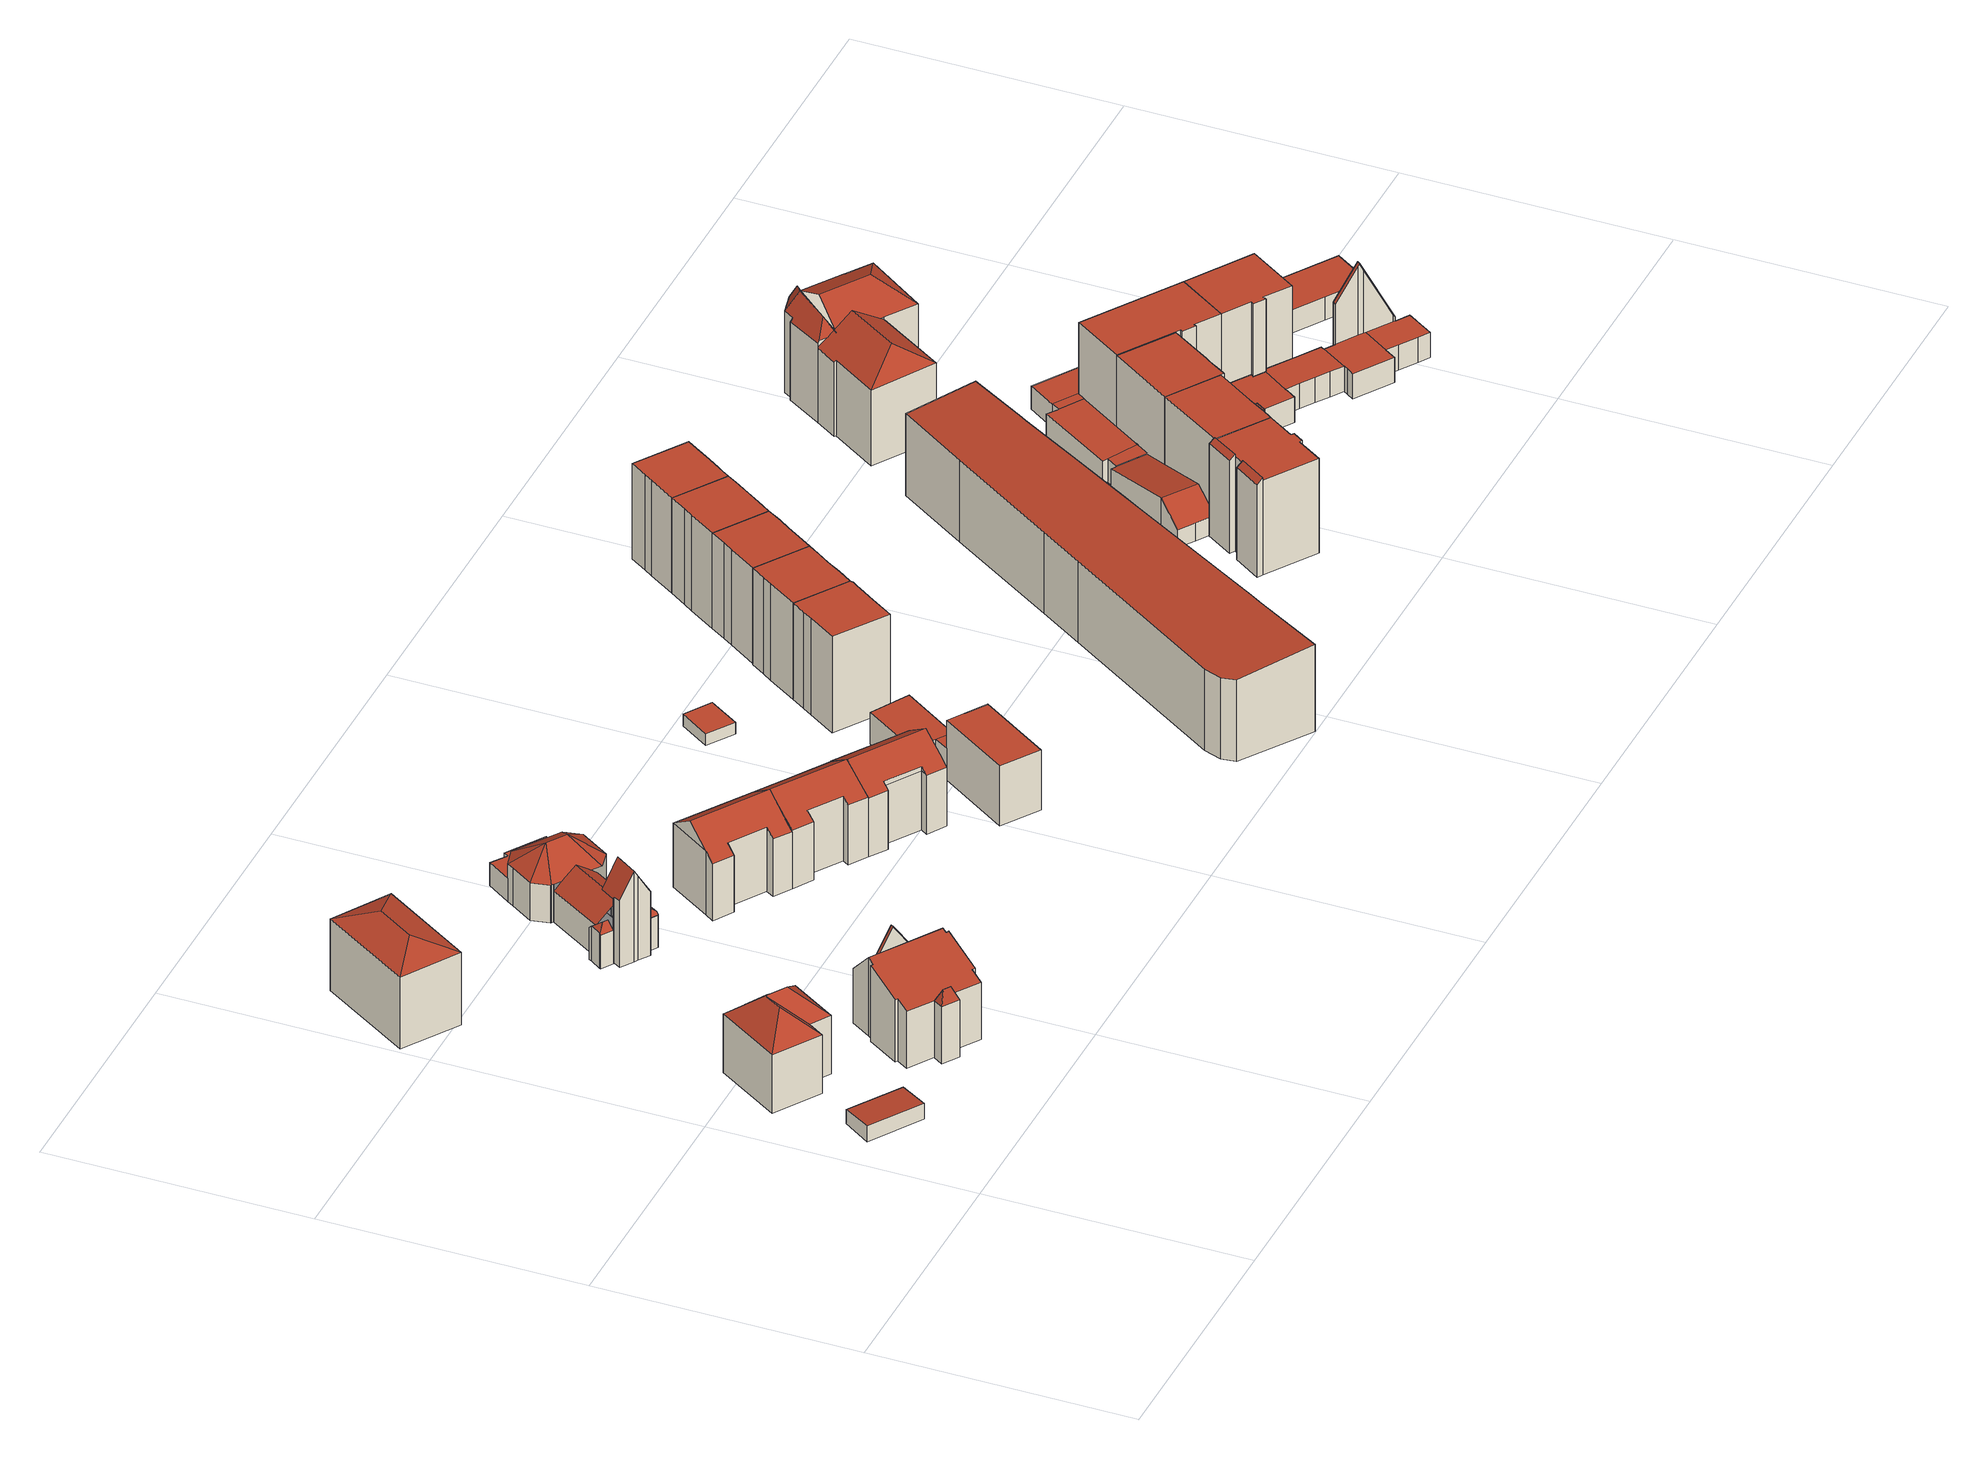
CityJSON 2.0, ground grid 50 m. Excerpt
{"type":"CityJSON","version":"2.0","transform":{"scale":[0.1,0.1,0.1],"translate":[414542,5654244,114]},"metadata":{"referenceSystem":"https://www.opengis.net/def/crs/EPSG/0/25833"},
"CityObjects":{
"building1":{"type":"Building","attributes":{"Dachtyp_tdc":"tdcPolyFlatRoof","Gemeindeschluessel":14612000,"Dachneigung":3.23,"QualitaetDacherkennung":81,"Geometrietyp2DReferenz":"3000","measuredHeight":3.27,"function":"31001_9998","roofType":"2100"},"geometry":[{"type":"Solid","lod":"2","boundaries":[[[[0,1,2,3]],[[1,4,5,2]],[[4,6,7,5]],[[6,0,3,7]],[[6,4,1,0]],[[3,2,5,7]]]],"semantics":{"surfaces":[{"type":"WallSurface"},{"type":"RoofSurface"},{"type":"GroundSurface"}],"values":[[0,0,0,0,1,2]]}}]},
"building2":{"type":"Building","attributes":{"Dachtyp_tdc":"tdcFreeFormRoof","Gemeindeschluessel":14612000,"Dachneigung":42.86,"QualitaetDacherkennung":57,"Geometrietyp2DReferenz":"3000","measuredHeight":16.91,"function":"31001_9998","roofType":"5000"},"geometry":[{"type":"Solid","lod":"2","boundaries":[[[[8,9,10,11]],[[9,12,13,10]],[[12,14,15,13]],[[14,16,17,15]],[[16,18,19,17]],[[18,20,21,19]],[[20,22,23,21]],[[22,24,25,23]],[[24,26,27,25]],[[26,8,11,27]],[[28,26,24]],[[29,28,24,22]],[[30,31,29,22,20]],[[32,30,20,18]],[[33,32,18,16]],[[34,33,16,14]],[[34,14,12]],[[32,33,34,12,9]],[[31,30,32,9,8]],[[28,29,31,8,26]],[[11,10,13,15,17,19,21,23,25,27]]]],"semantics":{"surfaces":[{"type":"WallSurface"},{"type":"RoofSurface"},{"type":"GroundSurface"}],"values":[[0,0,0,0,0,0,0,0,0,0,1,1,1,1,1,1,1,1,1,1,2]]}}]},
"building3":{"type":"Building","attributes":{"Dachtyp_tdc":"tdcHipRoof","Gemeindeschluessel":14612000,"Dachneigung":21.83,"QualitaetDacherkennung":86,"Geometrietyp2DReferenz":"3000","measuredHeight":17.2,"function":"31001_9998","roofType":"3200"},"geometry":[{"type":"Solid","lod":"2","boundaries":[[[[35,36,37,38]],[[36,39,40,37]],[[39,41,42,40]],[[41,35,38,42]],[[39,36,43]],[[35,41,44]],[[36,35,44,43]],[[41,39,43,44]],[[38,37,40,42]]]],"semantics":{"surfaces":[{"type":"WallSurface"},{"type":"RoofSurface"},{"type":"GroundSurface"}],"values":[[0,0,0,0,1,1,1,1,2]]}}]},
"building4":{"type":"Building","attributes":{"Gemeindeschluessel":14612000,"Geometrietyp2DReferenz":"3000","function":"31001_9998","roofType":"9999"},"children":["building4-1","building4-2","building4-3"]},
"building4-1":{"type":"BuildingPart","attributes":{"Dachtyp_tdc":"tdcGableRoof","Dachneigung":55.72,"QualitaetDacherkennung":17,"Geometrietyp2DReferenz":"3000","measuredHeight":16.59,"roofType":"3100"},"parents":["building4"],"geometry":[{"type":"MultiSurface","lod":"2","boundaries":[[[45,46,47,48]],[[46,49,50,47]],[[49,51,52,50]],[[53,54,55,56,57]],[[49,56,55,58,51]],[[46,57,56,49]],[[45,53,57,46]],[[47,50,52,48]]],"semantics":{"surfaces":[{"type":"WallSurface"},{"type":"RoofSurface"},{"type":"GroundSurface"}],"values":[0,0,0,1,1,0,0,2]}}]},
"building4-2":{"type":"BuildingPart","attributes":{"Dachtyp_tdc":"tdcFreeFormRoof","Dachneigung":66.82,"QualitaetDacherkennung":31,"Geometrietyp2DReferenz":"3000","measuredHeight":14.16,"roofType":"5000"},"parents":["building4"],"geometry":[{"type":"MultiSurface","lod":"2","boundaries":[[[59,60,61,62]],[[60,63,64,61]],[[65,59,62,66]],[[63,60,67]],[[60,59,68,67]],[[59,65,68]],[[65,63,67,68]],[[62,61,64,66]]],"semantics":{"surfaces":[{"type":"WallSurface"},{"type":"RoofSurface"},{"type":"GroundSurface"}],"values":[0,0,0,1,1,1,1,2]}}]},
"building4-3":{"type":"BuildingPart","attributes":{"Dachtyp_tdc":"tdcGableRoof","Dachneigung":21.41,"QualitaetDacherkennung":20,"Geometrietyp2DReferenz":"3000","measuredHeight":16.18,"roofType":"3100"},"parents":["building4"],"geometry":[{"type":"MultiSurface","lod":"2","boundaries":[[[69,70,71,72]],[[70,73,74,71]],[[73,65,66,74]],[[63,75,76,64]],[[75,77,78,76]],[[77,79,80,78]],[[79,81,82,80]],[[81,83,84,82]],[[83,85,86,84]],[[85,87,88,86]],[[87,89,48,88]],[[89,53,45,48]],[[90,91,92,52,51]],[[91,93,94,92]],[[93,95,96,94]],[[95,97,98,96]],[[97,69,72,98]],[[93,91,90,58,54,89,87,85]],[[85,83,81,79,77,75,63,65,73,70,69,97,95,93]],[[72,71,74,66,64,76,78,80,82,84,86,88,48,52,92,94,96,98]]],"semantics":{"surfaces":[{"type":"WallSurface"},{"type":"RoofSurface"},{"type":"GroundSurface"}],"values":[0,0,0,0,0,0,0,0,0,0,0,0,0,0,0,0,0,1,1,2]}}]},
"building5":{"type":"Building","attributes":{"name":"Thomaskirche","Gemeindeschluessel":14612000,"QualitaetDacherkennung":100,"Geometrietyp2DReferenz":"3000","function":"31001_3041","roofType":"9999"},"children":["building5-1","building5-2","building5-3","building5-4","building5-5","building5-6","building5-7","building5-8","building5-9"]},
"building5-1":{"type":"BuildingPart","attributes":{"Dachtyp_tdc":"tdcHipAndGableRoof","Dachneigung":40.7,"QualitaetDacherkennung":100,"Geometrietyp2DReferenz":"3000","measuredHeight":8.21,"roofType":"5000"},"parents":["building5"],"geometry":[{"type":"MultiSurface","lod":"2","boundaries":[[[99,100,101]],[[102,103,104,105,106]],[[103,107,108,104]],[[107,109,110,108]],[[109,111,112,110]],[[111,113,112]],[[109,107,114]],[[107,103,102,115,114]],[[115,99,116,111,109,114]],[[117,101,118,105,104,108,110,112]]],"semantics":{"surfaces":[{"type":"WallSurface"},{"type":"RoofSurface"},{"type":"GroundSurface"}],"values":[0,0,0,0,0,0,1,1,1,2]}}]},
"building5-2":{"type":"BuildingPart","attributes":{"Dachtyp_tdc":"tdcPolyFlatRoof","Dachneigung":0,"QualitaetDacherkennung":100,"Geometrietyp2DReferenz":"3000","measuredHeight":4.7,"roofType":"1000"},"parents":["building5"],"geometry":[{"type":"MultiSurface","lod":"2","boundaries":[[[119,120,121,122]],[[120,123,124,121]],[[123,125,126,124]],[[125,127,128,126]],[[127,129,130,128]],[[129,131,132,130]],[[131,133,134,132]],[[133,135,136,134]],[[135,137,138,136]],[[139,140,141,142]],[[140,119,122,141]],[[140,139,143,144,137,135,133,131,129,127,125,123,120,119]],[[122,121,124,126,128,130,132,134,136,138,145,146,142,141]]],"semantics":{"surfaces":[{"type":"WallSurface"},{"type":"RoofSurface"},{"type":"GroundSurface"}],"values":[0,0,0,0,0,0,0,0,0,0,0,1,2]}}]},
"building5-3":{"type":"BuildingPart","attributes":{"Dachtyp_tdc":"tdcPyramidRoof","Dachneigung":54.76,"QualitaetDacherkennung":100,"Geometrietyp2DReferenz":"3000","measuredHeight":11.81,"roofType":"4000"},"parents":["building5"],"geometry":[{"type":"MultiSurface","lod":"2","boundaries":[[[147,148,149,150,138,137]],[[147,151,152]],[[148,147,152]],[[153,148,152]],[[145,138,150,154,155]]],"semantics":{"surfaces":[{"type":"WallSurface"},{"type":"RoofSurface"},{"type":"GroundSurface"}],"values":[0,1,1,1,2]}}]},
"building5-4":{"type":"BuildingPart","attributes":{"Dachtyp_tdc":"tdcPyramidRoof","Dachneigung":54.76,"QualitaetDacherkennung":100,"Geometrietyp2DReferenz":"3000","measuredHeight":11.79,"roofType":"4000"},"parents":["building5"],"geometry":[{"type":"MultiSurface","lod":"2","boundaries":[[[156,157,158,159]],[[157,160,139,142,158]],[[161,162,163,164]],[[162,156,159,163]],[[162,161,165,156]],[[166,157,156,165]],[[160,166,165,167]],[[157,166,160]],[[159,158,142,146,164,163]]],"semantics":{"surfaces":[{"type":"WallSurface"},{"type":"RoofSurface"},{"type":"GroundSurface"}],"values":[0,0,0,0,1,1,1,0,2]}}]},
"building5-5":{"type":"BuildingPart","attributes":{"Dachtyp_tdc":"tdcHipRoof","Dachneigung":34.92,"QualitaetDacherkennung":100,"Geometrietyp2DReferenz":"3000","measuredHeight":11.79,"roofType":"3200"},"parents":["building5"],"geometry":[{"type":"MultiSurface","lod":"2","boundaries":[[[168,169,170,171,172]],[[169,161,164,170]],[[153,152,165,161,169,168,173,174,175]],[[151,167,165,152]],[[171,170,164,146,145,155,176]]],"semantics":{"surfaces":[{"type":"WallSurface"},{"type":"RoofSurface"},{"type":"GroundSurface"}],"values":[0,0,1,1,2]}}]},
"building5-6":{"type":"BuildingPart","attributes":{"Dachtyp_tdc":"tdcPolyFlatRoof","Dachneigung":0,"QualitaetDacherkennung":100,"Geometrietyp2DReferenz":"3000","measuredHeight":2.78,"roofType":"1000"},"parents":["building5"],"geometry":[{"type":"MultiSurface","lod":"2","boundaries":[[[149,177,178,150]],[[177,179,180,178]],[[179,181,182,180]],[[181,183,184,182]],[[183,185,186,184]],[[185,187,188,186]],[[187,189,190,188]],[[189,191,192,190]],[[191,189,187,185,183,181,179,177,149,193,194,195,196]],[[197,176,155,154,150,178,180,182,184,186,188,190,192]]],"semantics":{"surfaces":[{"type":"WallSurface"},{"type":"RoofSurface"},{"type":"GroundSurface"}],"values":[0,0,0,0,0,0,0,0,1,2]}}]},
"building5-7":{"type":"BuildingPart","attributes":{"Dachtyp_tdc":"tdcGableRoof","Dachneigung":59.61,"QualitaetDacherkennung":100,"Geometrietyp2DReferenz":"3000","measuredHeight":18.65,"roofType":"3100"},"parents":["building5"],"geometry":[{"type":"MultiSurface","lod":"2","boundaries":[[[198,199,200,201,202]],[[199,203,204,200]],[[203,205,206,204]],[[205,207,208,206]],[[207,209,210,208]],[[209,211,102,106,210]],[[212,213,99,100,99]],[[214,212,211,209,207,205]],[[205,203,199,198,215,216,217,214]],[[218,201,200,204,206,208,210,106,219,100,220,221,222]]],"semantics":{"surfaces":[{"type":"WallSurface"},{"type":"RoofSurface"},{"type":"GroundSurface"}],"values":[0,0,0,0,0,0,0,1,1,2]}}]},
"building5-8":{"type":"BuildingPart","attributes":{"Dachtyp_tdc":"tdcHipAndGableRoof","Dachneigung":40.72,"QualitaetDacherkennung":100,"Geometrietyp2DReferenz":"3000","measuredHeight":8.22,"roofType":"5000"},"parents":["building5"],"geometry":[{"type":"MultiSurface","lod":"2","boundaries":[[[223,224,225,226,227]],[[224,228,229,225]],[[228,230,231,229]],[[230,232,233,231]],[[232,202,201,234,233]],[[235,236,237]],[[238,239,237,236,240,241,223,242]],[[202,243,244,235,237,239,245]],[[228,240,236,235,244,230]],[[230,244,243,232]],[[232,243,202]],[[224,241,240,228]],[[223,241,224]],[[226,225,229,231,233,234,246,247]]],"semantics":{"surfaces":[{"type":"WallSurface"},{"type":"RoofSurface"},{"type":"GroundSurface"}],"values":[0,0,0,0,0,1,1,1,0,0,0,0,0,2]}}]},
"building5-9":{"type":"BuildingPart","attributes":{"Dachtyp_tdc":"tdcGableRoof","Dachneigung":37.41,"QualitaetDacherkennung":100,"Geometrietyp2DReferenz":"3000","measuredHeight":9.88,"roofType":"3100"},"parents":["building5"],"geometry":[{"type":"MultiSurface","lod":"2","boundaries":[[[248,249,250,251]],[[249,172,171,250]],[[252,227,226,192,191]],[[113,248,251,112]],[[253,254,255,242,227,252,256,257,175,258]],[[258,173,259,172,249,248,113,116,213,253]],[[251,250,171,260,261,176,197,192,226,262,247,263,101,117,112]]],"semantics":{"surfaces":[{"type":"WallSurface"},{"type":"RoofSurface"},{"type":"GroundSurface"}],"values":[0,0,0,0,1,1,2]}}]},
"building6":{"type":"Building","attributes":{"Dachtyp_tdc":"tdcFreeFormRoof","Gemeindeschluessel":14612000,"Dachneigung":35.11,"QualitaetDacherkennung":70,"Geometrietyp2DReferenz":"3000","measuredHeight":16.44,"function":"31001_9998","roofType":"5000"},"geometry":[{"type":"Solid","lod":"2","boundaries":[[[[264,265,266,267]],[[265,268,269,266]],[[268,270,271,269]],[[270,272,273,271]],[[272,274,275,273]],[[274,276,277,275]],[[276,278,279,277]],[[278,280,281,279]],[[280,282,283,281]],[[282,264,267,283]],[[284,280,278,285]],[[268,265,264,282,284,285,276,274,272,270]],[[282,280,284]],[[278,276,285]],[[267,266,269,271,273,275,277,279,281,283]]]],"semantics":{"surfaces":[{"type":"WallSurface"},{"type":"RoofSurface"},{"type":"GroundSurface"}],"values":[[0,0,0,0,0,0,0,0,0,0,1,1,0,0,2]]}}]},
"building7":{"type":"Building","attributes":{"Dachtyp_tdc":"tdcFreeFormRoof","Gemeindeschluessel":14612000,"Dachneigung":31.59,"QualitaetDacherkennung":72,"Geometrietyp2DReferenz":"3000","measuredHeight":16.3,"function":"31001_9998","roofType":"5000"},"geometry":[{"type":"Solid","lod":"2","boundaries":[[[[286,287,288,289]],[[287,290,291,288]],[[290,292,293,291]],[[292,294,295,293]],[[294,296,297,295]],[[296,298,299,297]],[[298,280,300,299]],[[280,301,302,300]],[[301,303,304,302]],[[303,305,306,304]],[[305,307,308,306]],[[307,286,289,308]],[[294,292,290,287,286,307,309,310,298,296]],[[309,305,303,301,280,310]],[[307,305,309]],[[280,298,310]],[[289,288,291,293,295,297,299,300,302,304,306,308]]]],"semantics":{"surfaces":[{"type":"WallSurface"},{"type":"RoofSurface"},{"type":"GroundSurface"}],"values":[[0,0,0,0,0,0,0,0,0,0,0,0,1,1,0,0,2]]}}]},
"building8":{"type":"Building","attributes":{"Dachtyp_tdc":"tdcFreeFormRoof","Gemeindeschluessel":14612000,"Dachneigung":33.73,"QualitaetDacherkennung":69,"Geometrietyp2DReferenz":"3000","measuredHeight":16.37,"function":"31001_9998","roofType":"5000"},"geometry":[{"type":"Solid","lod":"2","boundaries":[[[[311,312,313,314]],[[312,315,289,313]],[[315,316,308,289]],[[316,317,306,308]],[[317,318,319,306]],[[318,320,321,319]],[[320,322,323,321]],[[322,324,325,323]],[[324,326,327,325]],[[326,328,329,327]],[[328,330,331,329]],[[330,311,314,331]],[[332,333,334,335,336,337]],[[328,326,338,336,335,339,315,312,340,341]],[[328,341,330]],[[330,341,340,311]],[[311,340,312]],[[315,339,316]],[[316,339,335,334,317]],[[322,337,336,338,324]],[[324,338,326]],[[320,332,337,322]],[[317,334,333,318]],[[318,333,332,320]],[[314,313,289,308,306,319,321,323,325,327,329,331]]]],"semantics":{"surfaces":[{"type":"WallSurface"},{"type":"RoofSurface"},{"type":"GroundSurface"}],"values":[[0,0,0,0,0,0,0,0,0,0,0,0,1,1,0,0,0,0,0,0,0,0,0,0,2]]}}]},
"building9":{"type":"Building","attributes":{"Gemeindeschluessel":14612000,"Geometrietyp2DReferenz":"3000","function":"31001_9998","roofType":"9999"},"children":["building9-1","building9-2","building9-3"]},
"building9-1":{"type":"BuildingPart","attributes":{"Dachtyp_tdc":"tdcPolyFlatRoof","Dachneigung":0,"QualitaetDacherkennung":50,"Geometrietyp2DReferenz":"3000","measuredHeight":6.53,"roofType":"1000"},"parents":["building9"],"geometry":[{"type":"MultiSurface","lod":"2","boundaries":[[[342,343,344,345]],[[346,347,348,349]],[[346,343,342,347]],[[348,345,344,349]]],"semantics":{"surfaces":[{"type":"WallSurface"},{"type":"RoofSurface"},{"type":"GroundSurface"}],"values":[0,0,1,2]}}]},
"building9-2":{"type":"BuildingPart","attributes":{"Dachtyp_tdc":"tdcPolyFlatRoof","Dachneigung":0,"QualitaetDacherkennung":63,"Geometrietyp2DReferenz":"3000","measuredHeight":6.56,"roofType":"1000"},"parents":["building9"],"geometry":[{"type":"MultiSurface","lod":"2","boundaries":[[[350,346,349,351]],[[343,352,353,344]],[[352,354,355,353]],[[354,350,351,355]],[[354,352,343,346,350]],[[351,349,344,353,355]]],"semantics":{"surfaces":[{"type":"WallSurface"},{"type":"RoofSurface"},{"type":"GroundSurface"}],"values":[0,0,0,0,1,2]}}]},
"building9-3":{"type":"BuildingPart","attributes":{"Dachtyp_tdc":"tdcPolyFlatRoof","Dachneigung":0,"QualitaetDacherkennung":53,"Geometrietyp2DReferenz":"3000","measuredHeight":12.33,"roofType":"1000"},"parents":["building9"],"geometry":[{"type":"MultiSurface","lod":"2","boundaries":[[[356,357,358,359]],[[357,360,342,345,358]],[[361,362,363,348,347]],[[362,356,359,363]],[[362,361,360,357,356]],[[359,358,345,348,363]]],"semantics":{"surfaces":[{"type":"WallSurface"},{"type":"RoofSurface"},{"type":"GroundSurface"}],"values":[0,0,0,0,1,2]}}]},
"building10":{"type":"Building","attributes":{"Dachtyp_tdc":"tdcPolyFlatRoof","Gemeindeschluessel":14612000,"Dachneigung":0,"QualitaetDacherkennung":54,"Geometrietyp2DReferenz":"3000","measuredHeight":2.45,"function":"31001_9998","roofType":"1000"},"geometry":[{"type":"Solid","lod":"2","boundaries":[[[[364,365,366,367]],[[365,368,369,366]],[[365,364,370,368]],[[369,371,367,366]],[[368,370,371,369]],[[370,364,367,371]]]],"semantics":{"surfaces":[{"type":"WallSurface"},{"type":"RoofSurface"},{"type":"GroundSurface"}],"values":[[0,0,1,2,0,0]]}}]},
"building11":{"type":"Building","attributes":{"Dachtyp_tdc":"tdcPolyFlatRoof","Gemeindeschluessel":14612000,"Dachneigung":0,"QualitaetDacherkennung":46,"Geometrietyp2DReferenz":"3000","measuredHeight":19.81,"function":"31001_9998","roofType":"1000"},"geometry":[{"type":"Solid","lod":"2","boundaries":[[[[372,373,374,375]],[[373,376,377,374]],[[376,378,379,377]],[[378,380,381,379]],[[380,382,383,381]],[[382,384,385,383]],[[384,386,387,385]],[[386,388,389,387]],[[388,390,391,389]],[[390,392,393,391]],[[392,372,375,393]],[[392,390,388,386,384,382,380,378,376,373,372]],[[375,374,377,379,381,383,385,387,389,391,393]]]],"semantics":{"surfaces":[{"type":"WallSurface"},{"type":"RoofSurface"},{"type":"GroundSurface"}],"values":[[0,0,0,0,0,0,0,0,0,0,0,1,2]]}}]},
"building12":{"type":"Building","attributes":{"Dachtyp_tdc":"tdcPolyFlatRoof","Gemeindeschluessel":14612000,"Dachneigung":0,"QualitaetDacherkennung":52,"Geometrietyp2DReferenz":"3000","measuredHeight":19.8,"function":"31001_9998","roofType":"1000"},"geometry":[{"type":"Solid","lod":"2","boundaries":[[[[380,378,379,381]],[[378,394,395,379]],[[394,396,397,395]],[[396,398,399,397]],[[398,400,401,399]],[[400,402,403,401]],[[402,404,405,403]],[[404,406,407,405]],[[406,408,409,407]],[[408,380,381,409]],[[408,406,404,402,400,398,396,394,378,380]],[[381,379,395,397,399,401,403,405,407,409]]]],"semantics":{"surfaces":[{"type":"WallSurface"},{"type":"RoofSurface"},{"type":"GroundSurface"}],"values":[[0,0,0,0,0,0,0,0,0,0,1,2]]}}]},
"building13":{"type":"Building","attributes":{"Dachtyp_tdc":"tdcPolyFlatRoof","Gemeindeschluessel":14612000,"Dachneigung":0,"QualitaetDacherkennung":53,"Geometrietyp2DReferenz":"3000","measuredHeight":19.64,"function":"31001_9998","roofType":"1000"},"geometry":[{"type":"Solid","lod":"2","boundaries":[[[[410,400,411,412]],[[400,398,413,411]],[[398,414,415,413]],[[414,416,417,415]],[[416,418,419,417]],[[418,420,421,419]],[[420,422,423,421]],[[422,424,425,423]],[[424,410,412,425]],[[424,422,420,418,416,414,398,400,410]],[[412,411,413,415,417,419,421,423,425]]]],"semantics":{"surfaces":[{"type":"WallSurface"},{"type":"RoofSurface"},{"type":"GroundSurface"}],"values":[[0,0,0,0,0,0,0,0,0,1,2]]}}]},
"building14":{"type":"Building","attributes":{"Dachtyp_tdc":"tdcPolyFlatRoof","Gemeindeschluessel":14612000,"Dachneigung":0,"QualitaetDacherkennung":54,"Geometrietyp2DReferenz":"3000","measuredHeight":19.65,"function":"31001_9998","roofType":"1000"},"geometry":[{"type":"Solid","lod":"2","boundaries":[[[[420,418,419,421]],[[418,426,427,419]],[[426,428,429,427]],[[428,430,431,429]],[[430,432,433,431]],[[432,434,435,433]],[[434,436,437,435]],[[436,438,439,437]],[[438,440,441,439]],[[440,420,421,441]],[[440,438,436,434,432,430,428,426,418,420]],[[421,419,427,429,431,433,435,437,439,441]]]],"semantics":{"surfaces":[{"type":"WallSurface"},{"type":"RoofSurface"},{"type":"GroundSurface"}],"values":[[0,0,0,0,0,0,0,0,0,0,1,2]]}}]},
"building15":{"type":"Building","attributes":{"Dachtyp_tdc":"tdcPolyFlatRoof","Gemeindeschluessel":14612000,"Dachneigung":4.24,"QualitaetDacherkennung":52,"Geometrietyp2DReferenz":"3000","measuredHeight":17.93,"function":"31001_9998","roofType":"2100"},"geometry":[{"type":"Solid","lod":"2","boundaries":[[[[442,443,444,445]],[[443,446,447,444]],[[446,448,449,447]],[[448,450,451,449]],[[450,452,453,451]],[[452,454,455,453]],[[454,456,457,455]],[[456,458,459,457]],[[458,460,461,459]],[[460,462,463,461]],[[462,464,465,463]],[[464,466,467,465]],[[466,468,469,467]],[[468,470,471,469]],[[470,472,473,471]],[[472,474,475,473]],[[474,476,477,475]],[[476,478,479,477]],[[478,442,445,479]],[[478,476,474,472,470,468,466,464,462,460,458,456,454,452,450,448,446,443,442]],[[445,444,447,449,451,453,455,457,459,461,463,465,467,469,471,473,475,477,479]]]],"semantics":{"surfaces":[{"type":"WallSurface"},{"type":"RoofSurface"},{"type":"GroundSurface"}],"values":[[0,0,0,0,0,0,0,0,0,0,0,0,0,0,0,0,0,0,0,1,2]]}}]},
"building16":{"type":"Building","attributes":{"Dachtyp_tdc":"tdcPolyFlatRoof","Gemeindeschluessel":14612000,"Dachneigung":0,"QualitaetDacherkennung":55,"Geometrietyp2DReferenz":"3000","measuredHeight":19.65,"function":"31001_9998","roofType":"1000"},"geometry":[{"type":"Solid","lod":"2","boundaries":[[[[432,430,431,433]],[[430,480,481,431]],[[480,482,483,481]],[[482,484,485,483]],[[484,486,487,485]],[[486,488,489,487]],[[488,490,491,489]],[[490,492,493,491]],[[492,494,495,493]],[[494,432,433,495]],[[494,492,490,488,486,484,482,480,430,432]],[[433,431,481,483,485,487,489,491,493,495]]]],"semantics":{"surfaces":[{"type":"WallSurface"},{"type":"RoofSurface"},{"type":"GroundSurface"}],"values":[[0,0,0,0,0,0,0,0,0,0,1,2]]}}]},
"building17":{"type":"Building","attributes":{"Gemeindeschluessel":14612000,"Geometrietyp2DReferenz":"3000","function":"31001_9998","roofType":"9999"},"children":["building17-1","building17-2","building17-3"]},
"building17-1":{"type":"BuildingPart","attributes":{"Dachtyp_tdc":"tdcPolyFlatRoof","Dachneigung":39.85,"QualitaetDacherkennung":43,"Geometrietyp2DReferenz":"3000","measuredHeight":19.94,"roofType":"2100"},"parents":["building17"],"geometry":[{"type":"MultiSurface","lod":"2","boundaries":[[[496,497,498,499]],[[497,500,501,498]],[[500,502,503,504,501]],[[502,500,497,496]],[[499,498,501,504]],[[496,499,505]]],"semantics":{"surfaces":[{"type":"WallSurface"},{"type":"RoofSurface"},{"type":"GroundSurface"}],"values":[0,0,0,1,2,0]}}]},
"building17-2":{"type":"BuildingPart","attributes":{"Dachtyp_tdc":"tdcPolyFlatRoof","Dachneigung":33.85,"QualitaetDacherkennung":55,"Geometrietyp2DReferenz":"3000","measuredHeight":19.77,"roofType":"2100"},"parents":["building17"],"geometry":[{"type":"MultiSurface","lod":"2","boundaries":[[[506,507,508,509,510]],[[507,511,512,508]],[[511,513,514,515,512]],[[513,511,507,506]],[[509,508,512,515]]],"semantics":{"surfaces":[{"type":"WallSurface"},{"type":"RoofSurface"},{"type":"GroundSurface"}],"values":[0,0,0,1,2]}}]},
"building17-3":{"type":"BuildingPart","attributes":{"Dachtyp_tdc":"tdcPolyFlatRoof","Dachneigung":0,"QualitaetDacherkennung":74,"Geometrietyp2DReferenz":"3000","measuredHeight":19.4,"roofType":"1000"},"parents":["building17"],"geometry":[{"type":"MultiSurface","lod":"2","boundaries":[[[516,517,518,519]],[[517,520,521,518]],[[520,522,523,521]],[[522,524,525,523]],[[524,526,527,525]],[[526,528,529,527]],[[528,530,531,529]],[[530,505,499,531]],[[503,510,509,504]],[[514,516,519,515]],[[514,510,503,505,530,528,526,524,522,520,517,516]],[[519,518,521,523,525,527,529,531,499,504,509,515]]],"semantics":{"surfaces":[{"type":"WallSurface"},{"type":"RoofSurface"},{"type":"GroundSurface"}],"values":[0,0,0,0,0,0,0,0,0,0,1,2]}}]},
"building18":{"type":"Building","attributes":{"Gemeindeschluessel":14612000,"Geometrietyp2DReferenz":"3000","function":"31001_9998","roofType":"9999"},"children":["building18-1","building18-2"]},
"building18-1":{"type":"BuildingPart","attributes":{"Dachtyp_tdc":"tdcPolyFlatRoof","Dachneigung":0,"QualitaetDacherkennung":72,"Geometrietyp2DReferenz":"3000","measuredHeight":19.85,"roofType":"1000"},"parents":["building18"],"geometry":[{"type":"MultiSurface","lod":"2","boundaries":[[[517,516,532,533]],[[516,534,535,532]],[[534,536,537,538,535]],[[539,540,541,542,543]],[[540,517,533,541]],[[540,539,536,534,516,517]],[[533,532,535,538,542,541]]],"semantics":{"surfaces":[{"type":"WallSurface"},{"type":"RoofSurface"},{"type":"GroundSurface"}],"values":[0,0,0,0,0,1,2]}}]},
"building18-2":{"type":"BuildingPart","attributes":{"Dachtyp_tdc":"tdcPolyFlatRoof","Dachneigung":0,"QualitaetDacherkennung":1,"Geometrietyp2DReferenz":"3000","measuredHeight":16.51,"roofType":"1000"},"parents":["building18"],"geometry":[{"type":"MultiSurface","lod":"2","boundaries":[[[537,544,545,538]],[[544,546,547,545]],[[546,548,549,547]],[[548,550,551,549]],[[550,552,553,551]],[[552,554,555,553]],[[554,556,557,555]],[[556,558,559,557]],[[558,560,561,559]],[[560,562,563,561]],[[562,564,565,563]],[[564,543,542,565]],[[543,564,562,560,558,556,554,552,550,548,546,544,537]],[[538,545,547,549,551,553,555,557,559,561,563,565,542]]],"semantics":{"surfaces":[{"type":"WallSurface"},{"type":"RoofSurface"},{"type":"GroundSurface"}],"values":[0,0,0,0,0,0,0,0,0,0,0,0,1,2]}}]},
"building19":{"type":"Building","attributes":{"Dachtyp_tdc":"tdcPolyFlatRoof","Gemeindeschluessel":14612000,"Dachneigung":0,"QualitaetDacherkennung":65,"Geometrietyp2DReferenz":"3000","measuredHeight":19.92,"function":"31001_9998","roofType":"1000"},"geometry":[{"type":"Solid","lod":"2","boundaries":[[[[566,534,535,545]],[[534,567,568,535]],[[567,569,570,568]],[[569,571,572,570]],[[571,573,574,572]],[[573,575,576,574]],[[575,566,545,576]],[[575,573,571,569,567,534,566]],[[545,535,568,570,572,574,576]]]],"semantics":{"surfaces":[{"type":"WallSurface"},{"type":"RoofSurface"},{"type":"GroundSurface"}],"values":[[0,0,0,0,0,0,0,1,2]]}}]},
"building20":{"type":"Building","attributes":{"Gemeindeschluessel":14612000,"Geometrietyp2DReferenz":"3000","function":"31001_9998","roofType":"9999"},"children":["building20-1","building20-2","building20-3"]},
"building20-1":{"type":"BuildingPart","attributes":{"Dachtyp_tdc":"tdcHipAndGableRoof","Dachneigung":30.11,"QualitaetDacherkennung":51,"Geometrietyp2DReferenz":"3000","measuredHeight":20.33,"roofType":"5000"},"parents":["building20"],"geometry":[{"type":"MultiSurface","lod":"2","boundaries":[[[577,578,579,580]],[[578,581,582,579]],[[581,583,584,582]],[[583,585,586,587,584]],[[583,581,588]],[[581,578,577,589,590,591,588]],[[591,592,593,594,595,585,583,588]],[[596,597,598,580,579,582,584,587,599,600]],[[590,589,598,597,601]],[[589,577,580,598]]],"semantics":{"surfaces":[{"type":"WallSurface"},{"type":"RoofSurface"},{"type":"GroundSurface"}],"values":[0,0,0,0,1,1,1,2,0,0]}}]},
"building20-2":{"type":"BuildingPart","attributes":{"Dachtyp_tdc":"tdcFreeFormRoof","Dachneigung":56.62,"QualitaetDacherkennung":15,"Geometrietyp2DReferenz":"3000","measuredHeight":20.45,"roofType":"5000"},"parents":["building20"],"geometry":[{"type":"MultiSurface","lod":"2","boundaries":[[[602,603,604,605]],[[603,606,607,604]],[[606,608,609,607]],[[608,601,597,609]],[[610,611,612,613,614]],[[611,602,605,612]],[[615,616,617,618]],[[617,592,619,601,608,620,618]],[[608,606,603,620]],[[603,602,611,610,615,618,620]],[[605,604,607,609,597,596,600,621,613,612]]],"semantics":{"surfaces":[{"type":"WallSurface"},{"type":"RoofSurface"},{"type":"GroundSurface"}],"values":[0,0,0,0,0,0,1,1,1,1,2]}}]},
"building20-3":{"type":"BuildingPart","attributes":{"Dachtyp_tdc":"tdcHipAndGableRoof","Dachneigung":35.66,"QualitaetDacherkennung":54,"Geometrietyp2DReferenz":"3000","measuredHeight":20.28,"roofType":"5000"},"parents":["building20"],"geometry":[{"type":"MultiSurface","lod":"2","boundaries":[[[586,622,623,587]],[[622,624,625,623]],[[624,626,627,625]],[[626,628,629,627]],[[624,622,630]],[[622,586,595,631,630]],[[631,616,632,614,628,626,624,630]],[[613,621,600,599,587,623,625,627,629]],[[628,614,613,629]]],"semantics":{"surfaces":[{"type":"WallSurface"},{"type":"RoofSurface"},{"type":"GroundSurface"}],"values":[0,0,0,0,1,1,1,2,0]}}]},
"building21":{"type":"Building","attributes":{"Dachtyp_tdc":"tdcPolyFlatRoof","Gemeindeschluessel":14612000,"Dachneigung":0,"QualitaetDacherkennung":78,"Geometrietyp2DReferenz":"3000","measuredHeight":19.7,"function":"31001_9998","roofType":"1000"},"geometry":[{"type":"Solid","lod":"2","boundaries":[[[[633,634,635,636]],[[634,637,638,635]],[[637,639,640,638]],[[639,641,642,640]],[[641,643,644,642]],[[643,645,646,644]],[[645,647,648,646]],[[647,649,650,648]],[[649,633,636,650]],[[649,647,645,643,641,639,637,634,633]],[[636,635,638,640,642,644,646,648,650]]]],"semantics":{"surfaces":[{"type":"WallSurface"},{"type":"RoofSurface"},{"type":"GroundSurface"}],"values":[[0,0,0,0,0,0,0,0,0,1,2]]}}]},
"building22":{"type":"Building","attributes":{"Gemeindeschluessel":14612000,"Geometrietyp2DReferenz":"3000","function":"31001_9998","roofType":"9999"},"children":["building22-1","building22-2","building22-3","building22-4","building22-5","building22-6","building22-7","building22-8"]},
"building22-1":{"type":"BuildingPart","attributes":{"Dachtyp_tdc":"tdcPolyFlatRoof","Dachneigung":0,"QualitaetDacherkennung":63,"Geometrietyp2DReferenz":"3000","measuredHeight":4.7,"roofType":"1000"},"parents":["building22"],"geometry":[{"type":"MultiSurface","lod":"2","boundaries":[[[651,652,653,654]],[[655,656,657,658]],[[656,659,660,657]],[[659,656,655,651,654]],[[653,652,658,657,660]]],"semantics":{"surfaces":[{"type":"WallSurface"},{"type":"RoofSurface"},{"type":"GroundSurface"}],"values":[0,0,0,1,2]}}]},
"building22-2":{"type":"BuildingPart","attributes":{"Dachtyp_tdc":"tdcPolyFlatRoof","Dachneigung":0,"QualitaetDacherkennung":61,"Geometrietyp2DReferenz":"3000","measuredHeight":4.72,"roofType":"1000"},"parents":["building22"],"geometry":[{"type":"MultiSurface","lod":"2","boundaries":[[[661,662,663,664]],[[662,665,666,663]],[[665,667,668,666]],[[667,669,670,668]],[[671,672,673,674]],[[672,661,664,673]],[[672,671,669,667,665,662,661]],[[664,663,666,668,670,674,673]]],"semantics":{"surfaces":[{"type":"WallSurface"},{"type":"RoofSurface"},{"type":"GroundSurface"}],"values":[0,0,0,0,0,0,1,2]}}]},
"building22-3":{"type":"BuildingPart","attributes":{"Dachtyp_tdc":"tdcPolyFlatRoof","Dachneigung":0,"QualitaetDacherkennung":43,"Geometrietyp2DReferenz":"3000","measuredHeight":4.74,"roofType":"1000"},"parents":["building22"],"geometry":[{"type":"MultiSurface","lod":"2","boundaries":[[[675,676,677,678,679]],[[680,681,682,683,684]],[[680,684,676,675]],[[678,677,683,682]]],"semantics":{"surfaces":[{"type":"WallSurface"},{"type":"RoofSurface"},{"type":"GroundSurface"}],"values":[0,0,1,2]}}]},
"building22-4":{"type":"BuildingPart","attributes":{"Dachtyp_tdc":"tdcPolyFlatRoof","Dachneigung":0,"QualitaetDacherkennung":46,"Geometrietyp2DReferenz":"3000","measuredHeight":4.74,"roofType":"1000"},"parents":["building22"],"geometry":[{"type":"MultiSurface","lod":"2","boundaries":[[[685,686,670,669]],[[671,674,687,688]],[[688,685,669,671]],[[674,670,686,687]]],"semantics":{"surfaces":[{"type":"WallSurface"},{"type":"RoofSurface"},{"type":"GroundSurface"}],"values":[0,0,1,2]}}]},
"building22-5":{"type":"BuildingPart","attributes":{"Dachtyp_tdc":"tdcGableRoof","Dachneigung":10.46,"QualitaetDacherkennung":7,"Geometrietyp2DReferenz":"3000","measuredHeight":7.29,"roofType":"3100"},"parents":["building22"],"geometry":[{"type":"MultiSurface","lod":"2","boundaries":[[[689,690,691,692]],[[690,693,694,691]],[[693,679,678,694]],[[690,689,695,696,697,698]],[[698,699,681,679,693,690]],[[682,700,701,702,703,704,692,691,694,678]],[[681,699,700,682]],[[699,698,701,700]],[[698,697,702,701]],[[697,696,703,702]],[[696,695,704,703]],[[695,689,692,704]]],"semantics":{"surfaces":[{"type":"WallSurface"},{"type":"RoofSurface"},{"type":"GroundSurface"}],"values":[0,0,0,1,1,2,0,0,0,0,0,0]}}]},
"building22-6":{"type":"BuildingPart","attributes":{"Dachtyp_tdc":"tdcPolyFlatRoof","Dachneigung":0,"QualitaetDacherkennung":59,"Geometrietyp2DReferenz":"3000","measuredHeight":4.72,"roofType":"1000"},"parents":["building22"],"geometry":[{"type":"MultiSurface","lod":"2","boundaries":[[[676,705,706,677]],[[705,707,708,706]],[[707,709,710,708]],[[711,712,713,714]],[[712,684,683,713]],[[684,712,711,709,707,705,676]],[[677,706,708,710,714,713,683]]],"semantics":{"surfaces":[{"type":"WallSurface"},{"type":"RoofSurface"},{"type":"GroundSurface"}],"values":[0,0,0,0,0,1,2]}}]},
"building22-7":{"type":"BuildingPart","attributes":{"Dachtyp_tdc":"tdcPolyFlatRoof","Dachneigung":0,"QualitaetDacherkennung":65,"Geometrietyp2DReferenz":"3000","measuredHeight":4.69,"roofType":"1000"},"parents":["building22"],"geometry":[{"type":"MultiSurface","lod":"2","boundaries":[[[715,688,687,716]],[[685,717,718,686]],[[717,654,653,718]],[[659,719,720,660]],[[719,715,716,720]],[[719,659,654,717,685,688,715]],[[716,687,686,718,653,660,720]]],"semantics":{"surfaces":[{"type":"WallSurface"},{"type":"RoofSurface"},{"type":"GroundSurface"}],"values":[0,0,0,0,0,1,2]}}]},
"building22-8":{"type":"BuildingPart","attributes":{"Dachtyp_tdc":"tdcPolyFlatRoof","Dachneigung":0,"QualitaetDacherkennung":65,"Geometrietyp2DReferenz":"3000","measuredHeight":4.8,"roofType":"1000"},"parents":["building22"],"geometry":[{"type":"MultiSurface","lod":"2","boundaries":[[[721,722,711,714,652,651]],[[723,724,655,658,710,709]],[[724,723,722,721]],[[652,714,710,658]]],"semantics":{"surfaces":[{"type":"WallSurface"},{"type":"RoofSurface"},{"type":"GroundSurface"}],"values":[0,0,1,2]}}]},
"building23":{"type":"Building","attributes":{"Gemeindeschluessel":14612000,"Geometrietyp2DReferenz":"3000","function":"31001_9998","roofType":"9999"},"children":["building23-1","building23-2","building23-3","building23-4","building23-5","building23-6"]},
"building23-1":{"type":"BuildingPart","attributes":{"Dachtyp_tdc":"tdcPolyFlatRoof","Dachneigung":0,"QualitaetDacherkennung":53,"Geometrietyp2DReferenz":"3000","measuredHeight":5.13,"roofType":"1000"},"parents":["building23"],"geometry":[{"type":"MultiSurface","lod":"2","boundaries":[[[725,726,727,728]],[[725,729,730,726]],[[729,731,732,730]],[[731,733,734,732]],[[733,735,736,734]],[[737,738,739,740]],[[738,741,742,739]],[[741,743,744,742]],[[743,745,746,744]],[[745,743,741,738,737,735,733,731,729,725,728]],[[727,726,730,732,734,736,740,739,742,744,746]]],"semantics":{"surfaces":[{"type":"WallSurface"},{"type":"RoofSurface"},{"type":"GroundSurface"}],"values":[0,0,0,0,0,0,0,0,0,1,2]}}]},
"building23-2":{"type":"BuildingPart","attributes":{"Dachtyp_tdc":"tdcPolyFlatRoof","Dachneigung":0,"QualitaetDacherkennung":47,"Geometrietyp2DReferenz":"3000","measuredHeight":5.12,"roofType":"1000"},"parents":["building23"],"geometry":[{"type":"MultiSurface","lod":"2","boundaries":[[[747,748,749,750]],[[748,751,752,749]],[[753,754,755,756]],[[754,757,758,755]],[[757,728,727,758]],[[745,759,760,746]],[[759,761,762,760]],[[761,763,764,762]],[[763,747,750,764]],[[763,761,759,745,728,757,754,753,751,748,747]],[[750,749,752,756,755,758,727,746,760,762,764]]],"semantics":{"surfaces":[{"type":"WallSurface"},{"type":"RoofSurface"},{"type":"GroundSurface"}],"values":[0,0,0,0,0,0,0,0,0,1,2]}}]},
"building23-3":{"type":"BuildingPart","attributes":{"Dachtyp_tdc":"tdcPolyFlatRoof","Dachneigung":0,"QualitaetDacherkennung":44,"Geometrietyp2DReferenz":"3000","measuredHeight":5.13,"roofType":"1000"},"parents":["building23"],"geometry":[{"type":"MultiSurface","lod":"2","boundaries":[[[765,766,767,768]],[[766,769,770,767]],[[769,771,772,770]],[[771,773,774,772]],[[773,775,776,774]],[[775,737,740,776]],[[777,778,736,735]],[[777,735,737,775,773,771,769,766,765,779,780]],[[781,768,767,770,772,774,776,740,736,778,782]]],"semantics":{"surfaces":[{"type":"WallSurface"},{"type":"RoofSurface"},{"type":"GroundSurface"}],"values":[0,0,0,0,0,0,0,1,2]}}]},
"building23-4":{"type":"BuildingPart","attributes":{"Dachtyp_tdc":"tdcPolyFlatRoof","Dachneigung":0,"QualitaetDacherkennung":60,"Geometrietyp2DReferenz":"3000","measuredHeight":5.16,"roofType":"1000"},"parents":["building23"],"geometry":[{"type":"MultiSurface","lod":"2","boundaries":[[[783,784,785,786]],[[784,787,788,785]],[[787,789,790,788]],[[789,791,792,790]],[[791,793,794,792]],[[793,795,796,794]],[[795,765,768,796]],[[765,795,793,791,789,787,784,783,779]],[[781,786,785,788,790,792,794,796,768]]],"semantics":{"surfaces":[{"type":"WallSurface"},{"type":"RoofSurface"},{"type":"GroundSurface"}],"values":[0,0,0,0,0,0,0,1,2]}}]},
"building23-5":{"type":"BuildingPart","attributes":{"Dachtyp_tdc":"tdcPolyFlatRoof","Dachneigung":0,"QualitaetDacherkennung":54,"Geometrietyp2DReferenz":"3000","measuredHeight":5.15,"roofType":"1000"},"parents":["building23"],"geometry":[{"type":"MultiSurface","lod":"2","boundaries":[[[797,798,799,800]],[[798,801,802,799]],[[801,753,756,802]],[[803,804,752,751]],[[803,805,806,804]],[[805,797,800,806]],[[805,803,751,753,801,798,797]],[[800,799,802,756,752,804,806]]],"semantics":{"surfaces":[{"type":"WallSurface"},{"type":"RoofSurface"},{"type":"GroundSurface"}],"values":[0,0,0,0,0,0,1,2]}}]},
"building23-6":{"type":"BuildingPart","attributes":{"Dachtyp_tdc":"tdcGableRoof","Dachneigung":62.56,"QualitaetDacherkennung":5,"Geometrietyp2DReferenz":"3000","measuredHeight":19.76,"roofType":"3100"},"parents":["building23"],"geometry":[{"type":"MultiSurface","lod":"2","boundaries":[[[807,783,786]],[[808,809,810,778,777]],[[809,811,812,810]],[[811,813,814,812]],[[813,815,816,814]],[[815,807,786,816]],[[811,809,808,817]],[[817,807,815,813,811]],[[786,781,782,778,810,812,814,816]]],"semantics":{"surfaces":[{"type":"WallSurface"},{"type":"RoofSurface"},{"type":"GroundSurface"}],"values":[0,0,0,0,0,0,1,1,2]}}]},
"building24":{"type":"Building","attributes":{"Dachtyp_tdc":"tdcPolyFlatRoof","Gemeindeschluessel":14612000,"Dachneigung":0,"QualitaetDacherkennung":75,"Geometrietyp2DReferenz":"3000","measuredHeight":19.7,"function":"31001_9998","roofType":"1000"},"geometry":[{"type":"Solid","lod":"2","boundaries":[[[[818,819,820,821]],[[819,647,648,820]],[[647,645,646,648]],[[645,822,823,646]],[[822,824,825,823]],[[824,826,827,825]],[[826,828,829,827]],[[828,818,821,829]],[[828,826,824,822,645,647,819,818]],[[821,820,648,646,823,825,827,829]]]],"semantics":{"surfaces":[{"type":"WallSurface"},{"type":"RoofSurface"},{"type":"GroundSurface"}],"values":[[0,0,0,0,0,0,0,0,1,2]]}}]}
},
"vertices":[
[192,220,36],[158,167,39],[158,167,7],[192,220,7],[60,230,39],[60,230,7],[95,283,36],[95,283,7],
[153,531,126],[191,507,126],[191,507,6],[153,531,6],[193,509,126],[193,509,6],[239,480,126],[239,480,6],[237,477,126],[237,477,6],[276,452,126],[276,452,6],[219,362,126],[219,362,6],[182,386,126],[182,386,6],[161,354,126],[161,354,6],[75,409,126],[75,409,6],[146,425,173],[166,457,173],[203,436,175],[169,458,175],[206,437,173],[199,469,151],[201,471,151],
[217,1162,158],[106,988,158],[106,988,9],[217,1162,9],[2,1055,156],[2,1055,9],[113,1229,156],[113,1229,9],[89,1075,181],[134,1145,181],
[400,363,85],[404,368,85],[404,368,8],[400,363,8],[489,312,85],[489,312,8],[486,307,85],[486,307,8],[400,363,107],[407,359,120],[435,340,174],[438,345,174],[404,368,107],[466,320,120],
[346,182,125],[315,202,125],[315,202,8],[346,182,8],[327,220,125],[327,220,8],[358,200,125],[358,200,8],[330,205,150],[343,197,150],
[426,187,136],[421,191,136],[421,191,8],[426,187,8],[406,168,125],[406,168,8],[280,251,125],[280,251,8],[294,273,136],[294,273,8],[290,276,136],[290,276,8],[329,337,164],[329,337,8],[334,334,164],[334,334,8],[342,346,170],[342,346,8],[367,385,120],[367,385,8],[400,363,120],[486,307,120],[493,302,120],[493,302,8],[468,264,170],[468,264,8],[463,256,167],[463,256,8],[468,253,167],[468,253,8],
[389,851,72],[389,851,8],[389,851,6],[371,823,75],[350,837,75],[350,837,6],[371,823,6],[371,823,8],[351,839,78],[351,839,6],[365,860,78],[365,860,6],[368,865,72],[368,865,6],[368,865,62],[370,842,88],[379,836,88],[380,857,72],[380,857,6],[379,836,6],
[530,1082,53],[536,1091,53],[536,1091,6],[530,1082,6],[607,1044,53],[607,1044,6],[602,1037,53],[602,1037,6],[627,1020,53],[627,1020,6],[631,1017,53],[631,1017,6],[630,1016,53],[630,1016,6],[600,972,53],[600,972,6],[600,971,53],[600,971,6],[598,973,53],[598,973,6],[470,1057,53],[501,1102,53],[501,1102,6],[470,1057,6],[505,1065,53],[591,1008,53],[591,1008,6],[505,1065,6],
[598,973,83],[561,916,83],[561,916,33],[561,916,6],[591,1008,83],[534,974,124],[526,908,83],[542,912,6],[526,908,6],
[433,1000,83],[461,1043,83],[461,1043,6],[433,1000,6],[470,1057,83],[440,965,83],[440,966,83],[440,966,6],[440,965,6],[497,999,124],[470,1056,83],[505,1065,83],
[445,962,83],[445,963,83],[445,963,6],[445,962,6],[445,962,70],[459,953,83],[483,937,83],[508,921,83],[519,913,6],
[563,915,33],[563,915,6],[560,912,33],[560,912,6],[548,909,33],[548,909,6],[560,902,33],[560,902,6],[560,901,33],[560,901,6],[532,860,33],[532,860,6],[500,881,33],[500,881,6],[497,875,33],[497,875,6],[542,912,33],[526,908,33],[519,913,33],[495,876,33],[495,876,6],
[423,785,139],[416,774,139],[416,774,8],[423,785,8],[423,785,72],[395,788,180],[395,788,8],[388,792,194],[388,792,8],[364,808,144],[364,808,8],[372,822,142],[372,822,8],[371,823,140],[389,851,140],[389,851,81],[416,834,194],[422,786,140],[442,817,140],[425,828,176],[422,786,8],[379,836,8],[416,834,8],[425,828,8],[442,817,8],
[454,809,72],[453,809,72],[453,809,6],[454,809,6],[454,809,71],[463,802,72],[463,802,6],[444,772,72],[444,772,6],[423,786,72],[423,786,6],[423,785,6],[447,776,77],[461,798,77],[442,795,88],[442,817,72],[432,801,88],[463,802,73],[453,809,73],[452,811,72],[423,786,73],[444,772,73],[422,786,72],[422,786,6],[442,817,6],
[369,866,62],[379,859,71],[379,859,6],[369,866,6],[497,875,71],[416,834,105],[425,828,97],[442,817,81],[495,876,72],[519,913,72],[483,937,105],[447,960,72],[447,960,6],[483,937,6],[452,811,6],[416,834,6],
[686,630,125],[654,651,125],[654,651,7],[686,630,7],[664,667,138],[664,667,7],[597,710,138],[597,710,7],[587,694,124],[587,694,7],[550,717,124],[550,717,7],[561,734,138],[561,734,7],[615,816,138],[615,816,7],[750,728,138],[750,728,7],[696,646,138],[696,646,7],[723,686,172],[588,774,172],
[820,548,131],[786,570,131],[786,570,8],[820,548,8],[794,582,140],[794,582,8],[733,622,140],[733,622,8],[723,606,128],[723,606,8],[686,630,128],[686,630,8],[696,646,140],[696,646,8],[750,728,8],[800,695,138],[800,695,8],[830,676,138],[830,676,8],[882,642,138],[882,642,8],[828,560,140],[828,560,8],[855,602,171],[724,688,171],
[862,538,129],[854,526,129],[854,526,8],[862,538,8],[820,548,129],[828,560,129],[882,642,129],[934,608,129],[934,608,8],[963,589,129],[963,589,8],[1015,555,129],[1015,555,8],[962,473,129],[962,473,8],[954,461,129],[954,461,8],[919,483,129],[919,483,8],[927,496,129],[927,496,8],[963,589,139],[934,608,139],[882,642,139],[855,601,171],[989,514,171],[1015,555,139],[962,473,139],[828,560,139],[862,538,139],[927,496,139],
[1078,514,72],[1095,541,72],[1095,541,7],[1078,514,7],[1124,522,72],[1108,494,72],[1108,494,7],[1124,522,7],
[1197,632,72],[1197,632,7],[1056,567,72],[1056,567,7],[1125,673,72],[1125,673,7],
[1060,334,130],[990,380,130],[990,380,7],[1060,334,7],[1078,514,130],[1108,494,130],[1148,468,130],[1148,468,7],
[1102,950,31],[1064,892,31],[1064,892,7],[1102,950,7],[1014,925,31],[1014,925,7],[1052,982,31],[1052,982,7],
[1132,745,203],[1167,798,203],[1167,798,5],[1132,745,5],[1179,816,203],[1179,816,5],[1197,843,203],[1197,843,5],[1293,780,203],[1293,780,5],[1292,774,203],[1292,774,5],[1284,763,203],[1284,763,5],[1280,757,203],[1280,757,5],[1264,733,203],[1264,733,5],[1247,707,203],[1247,707,5],[1230,680,203],[1230,680,5],
[1233,899,203],[1233,899,5],[1245,917,203],[1245,917,5],[1264,945,203],[1264,945,5],[1360,882,203],[1360,882,5],[1346,860,203],[1346,860,5],[1328,834,203],[1328,834,5],[1312,808,203],[1312,808,5],[1304,796,203],[1304,796,5],
[1378,909,203],[1360,882,7],[1378,909,7],[1264,945,7],[1299,998,203],[1299,998,7],[1312,1017,203],[1312,1017,7],[1331,1047,203],[1331,1047,7],[1427,984,203],[1427,984,7],[1411,958,203],[1411,958,7],[1395,935,203],[1395,935,7],
[1365,1098,203],[1365,1098,7],[1377,1116,203],[1377,1116,7],[1399,1149,203],[1399,1149,7],[1494,1086,203],[1494,1086,7],[1483,1068,203],[1483,1068,7],[1477,1059,203],[1477,1059,7],[1462,1036,203],[1462,1036,7],[1445,1011,203],[1445,1011,7],
[1723,464,184],[1699,423,184],[1699,423,5],[1723,464,5],[1588,234,184],[1588,234,5],[1541,154,184],[1541,154,5],[1529,135,184],[1529,135,5],[1528,133,184],[1528,133,5],[1450,0,184],[1450,0,5],[1319,87,173],[1319,87,5],[1316,115,171],[1316,115,5],[1328,149,171],[1328,149,5],[1534,466,172],[1534,466,5],[1589,551,172],[1589,551,5],[1725,762,173],[1725,762,5],[1814,898,174],[1814,898,5],[1933,821,184],[1933,821,5],[1867,709,184],[1867,709,5],[1861,700,184],[1861,700,5],[1810,612,184],[1810,612,5],[1795,586,184],[1795,586,5],
[1432,1199,203],[1432,1199,7],[1443,1216,203],[1443,1216,7],[1465,1249,203],[1465,1249,7],[1560,1186,203],[1560,1186,7],[1543,1160,203],[1543,1160,7],[1527,1135,203],[1527,1135,7],[1510,1110,203],[1510,1110,7],[1504,1101,203],[1504,1101,7],
[1831,255,207],[1821,261,197],[1821,261,8],[1831,255,8],[1855,313,197],[1855,313,8],[1865,306,207],[1865,306,202],[1865,306,8],[1831,255,202],
[1877,325,206],[1867,331,198],[1867,331,8],[1877,325,8],[1877,325,202],[1900,382,198],[1900,382,8],[1909,376,206],[1909,376,202],[1909,376,8],
[1910,376,202],[2005,314,202],[2005,314,8],[1910,376,8],[2003,311,202],[2003,311,8],[1972,264,202],[1972,264,8],[1977,260,202],[1977,260,8],[1963,239,202],[1963,239,8],[1958,242,202],[1958,242,8],[1926,193,202],[1926,193,8],
[1910,376,3],[2005,314,3],[1991,501,202],[1991,501,3],[2086,439,202],[2086,439,169],[2086,439,3],[2038,366,202],[2019,335,202],[2019,335,3],[2038,366,3],[2038,366,169],
[2092,435,169],[2092,435,3],[2073,406,169],[2073,406,3],[2058,384,169],[2058,384,3],[2057,382,169],[2057,382,3],[2074,371,169],[2074,371,3],[2077,369,169],[2077,369,3],[2065,350,169],[2065,350,3],[2064,351,169],[2064,351,3],[2051,359,169],[2051,359,3],[2045,363,169],[2045,363,3],[2044,362,169],[2044,362,3],
[2092,435,202],[2070,622,202],[2070,622,3],[2170,556,202],[2170,556,3],[2121,480,202],[2121,480,3],[2114,470,202],[2114,470,3],[2100,448,202],[2100,448,3],
[2148,1151,173],[2147,1148,175],[2147,1148,6],[2148,1151,6],[2194,1117,175],[2194,1117,6],[2120,1004,170],[2120,1004,6],[2063,1042,170],[2063,1042,165],[2063,1042,6],[2116,1089,210],[2077,1200,172],[2073,1196,175],[2029,1146,210],[1988,1098,173],[1984,1094,170],[2009,1077,170],[2056,1046,170],[2029,1146,6],[2073,1196,6],[2077,1200,6],[2009,1077,6],[1984,1094,6],[2073,1196,173],
[1997,1181,173],[2010,1201,173],[2010,1201,6],[1997,1181,6],[2052,1210,173],[2052,1210,6],[2064,1201,189],[2064,1201,6],[1951,1116,168],[1993,1183,167],[1993,1183,6],[1951,1116,6],[1951,1116,159],[1954,1114,173],[1968,1105,173],[1984,1094,173],[1980,1118,203],[2029,1146,173],[2025,1179,211],[1954,1114,6],
[1982,913,164],[1982,913,6],[1870,984,161],[1870,984,6],[1927,1072,161],[1927,1072,6],[1924,1074,159],[1924,1074,6],[1946,979,209],[2009,1077,209],[1954,1114,162],
[2199,531,203],[2175,547,203],[2175,547,6],[2199,531,6],[2178,551,203],[2178,551,6],[2170,556,203],[2170,556,6],[2070,622,203],[2070,622,6],[2132,717,203],[2132,717,6],[2310,601,203],[2310,601,6],[2248,506,203],[2248,506,6],[2202,536,203],[2202,536,6],
[2132,717,56],[2132,717,9],[2223,658,9],[2223,658,56],[2087,746,56],[2122,799,56],[2122,799,9],[2087,746,9],[2258,712,56],[2258,712,9],
[2671,471,56],[2623,398,56],[2623,398,9],[2671,471,9],[2551,445,56],[2551,445,9],[2431,523,56],[2431,523,9],[2422,528,56],[2422,528,9],[2463,593,56],[2469,602,56],[2469,602,9],[2463,593,9],
[1964,579,56],[1977,599,56],[1977,599,9],[1964,579,9],[1964,579,54],[2019,543,56],[2019,543,54],[2019,543,9],[2035,569,9],[2035,569,56],
[2398,544,56],[2398,544,9],[2446,604,9],[2446,604,56],
[1847,417,45],[1874,458,82],[1874,458,9],[1847,417,9],[1956,584,54],[1956,584,9],[1877,397,46],[1900,382,46],[1910,376,46],[1936,417,82],[1991,501,63],[1991,501,9],[1936,417,9],[1910,376,9],[1900,382,9],[1877,397,9],
[1967,604,56],[1967,604,9],[2058,745,56],[2058,745,9],[2078,731,56],[2078,731,9],[2123,703,56],[2070,622,56],[2070,622,9],[2123,703,9],
[2453,613,56],[2453,613,9],[2310,601,56],[2310,601,9],[2270,730,56],[2270,730,9],
[2132,717,57],[2123,703,57],[2078,731,57],[2087,746,57],
[2317,454,54],[2317,454,2],[2316,454,2],[2316,454,54],[2320,460,54],[2320,460,2],[2369,428,54],[2369,428,2],[2418,396,54],[2418,396,2],[2414,390,54],[2414,390,2],[2381,339,54],[2358,354,54],[2358,354,2],[2381,339,2],[2333,371,54],[2333,371,2],[2307,388,54],[2307,388,2],[2282,403,54],[2282,403,2],
[2197,426,54],[2207,442,54],[2207,442,2],[2197,426,2],[2212,449,54],[2212,449,2],[2249,506,54],[2299,473,54],[2299,473,2],[2249,506,2],[2295,468,54],[2295,468,2],[2282,404,54],[2282,404,2],[2278,397,54],[2278,397,2],[2267,381,54],[2267,381,2],
[2452,293,54],[2442,277,54],[2442,277,2],[2452,293,2],[2438,271,54],[2438,271,2],[2367,317,54],[2367,317,2],[2376,330,54],[2376,330,2],[2382,339,54],[2382,339,2],[2434,377,54],[2434,377,2],[2486,344,54],[2476,350,54],[2486,344,2],[2476,350,2],
[2536,311,54],[2561,295,54],[2561,295,2],[2536,311,2],[2559,292,54],[2559,292,2],[2549,276,54],[2549,276,2],[2528,244,54],[2528,244,2],[2507,257,54],[2507,257,2],[2474,279,54],[2474,279,2],
[2199,531,54],[2202,536,54],[2202,536,2],[2199,531,2],[2248,506,54],[2248,506,2],[2187,465,54],[2187,465,2],[2166,479,54],[2166,479,2],
[2536,311,62],[2434,377,136],[2439,383,136],[2439,383,2],[2480,356,200],[2480,356,2],[2490,350,178],[2490,350,2],[2540,317,62],[2540,317,2],[2476,350,200],
[2295,468,203],[2299,473,203],[2299,473,6],[2295,468,6],[2431,523,203],[2431,523,6],[2369,428,203],[2369,428,6],[2320,460,203],[2320,460,6],[2317,454,203],[2317,454,6]
]}
